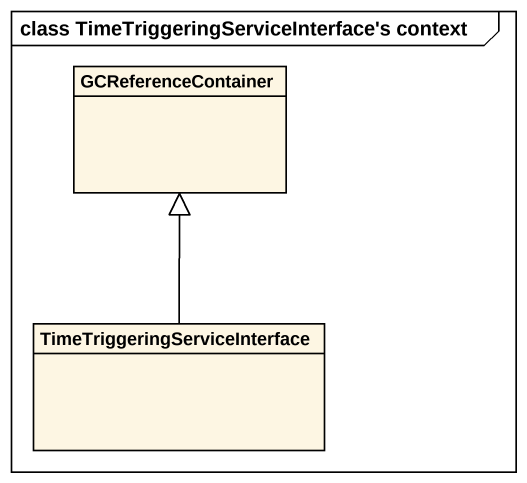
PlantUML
@startuml
mainframe class TimeTriggeringServiceInterface's context
hide circle
hide empty members
class GCReferenceContainer
class "TimeTriggeringServiceInterface" as TimeTriggeringServiceInterfa
TimeTriggeringServiceInterfa -up-|> GCReferenceContainer
@enduml
